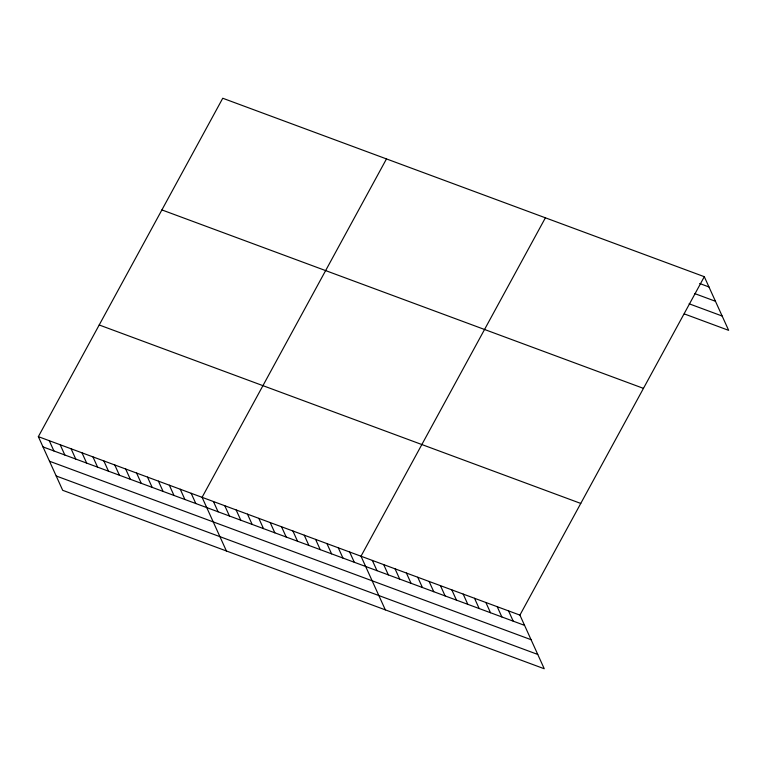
<?xml version="1.0" encoding="UTF-8"?>
<svg xmlns="http://www.w3.org/2000/svg" width="767" height="767" viewBox="0 0 767 767"><rect width="100%" height="100%" fill="white"/><g stroke="black" fill="none" stroke-linecap="round" stroke-linejoin="round"><path stroke-width="1.15" d="M38.35 436.653L519.911 615.105L544.254 668.757L62.693 490.305L38.35 436.653L222.746 98.243L704.307 276.695L728.65 330.347L684.279 313.904M386.482 158.913L202.085 497.323L226.418 550.984M545.395 217.809L360.998 556.219L385.341 609.87M519.911 615.105L704.307 276.695M699.677 283.512L708.967 286.954M694.825 293.627L715.458 301.268M689.13 303.79L722.15 316.023M161.895 209.918L643.465 388.37M99.202 324.978L580.763 503.43M43 446.912L524.57 625.364M49.5 461.226L531.061 639.688M56.192 475.981L537.753 654.443M508.559 610.906L513.219 621.155M497.217 606.697L501.867 616.956M485.866 602.488L490.516 612.747M474.514 598.279L479.164 608.538M463.163 594.08L467.812 604.329M451.811 589.871L456.461 600.13M440.459 585.662L445.109 595.921M429.108 581.453L433.758 591.712M417.756 577.254L422.406 587.503M406.405 573.045L411.054 583.303M395.053 568.836L399.703 579.095M383.701 564.627L388.351 574.886M372.35 560.428L377 570.677M349.647 552.01L354.296 562.269M338.295 547.801L342.945 558.06M326.943 543.602L331.593 553.851M315.592 539.393L320.242 549.651M304.24 535.184L308.9 545.442M292.889 530.975L297.548 541.234M281.537 526.776L286.196 537.025M270.185 522.567L274.845 532.825M258.834 518.358L263.493 528.616M247.482 514.149L252.142 524.407M236.14 509.95L240.79 520.199M224.789 505.741L229.438 515.999M213.437 501.532L218.087 511.79M191.165 493.286L195.815 503.536M180.255 489.241L184.905 499.49M169.334 485.195L173.984 495.444M158.424 481.149L163.074 491.407M147.504 477.103L152.154 487.361M136.593 473.057L141.243 483.315M125.673 469.011L130.323 479.27M114.762 464.965L119.412 475.224M103.842 460.919L108.492 471.178M92.932 456.873L97.582 467.132M82.011 452.837L86.661 463.086M71.101 448.791L75.751 459.04M60.181 444.745L64.831 454.994M49.27 440.699L53.92 450.958"/></g></svg>
